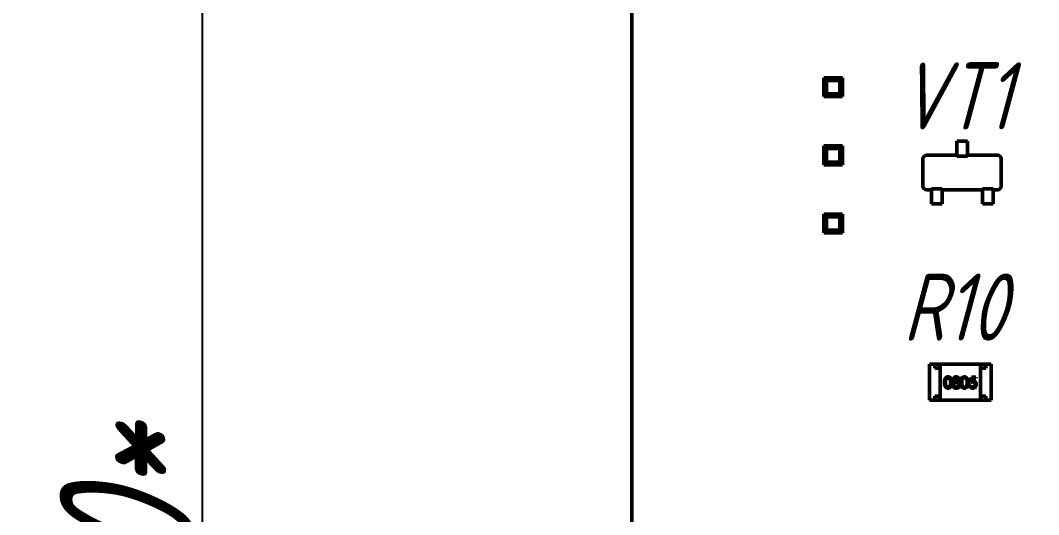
# Model space of a CAD drawing. Header units: millimetres. Extents: x -194 to 1085, y -28 to 392.
# Drawn here: x 550.3 to 626.3, y 282.1 to 319 of the extents above; entities that cross this region are included whole.
import ezdxf

# ---------------------------------------------------------------- set-up
doc = ezdxf.new("R2010")
doc.units = ezdxf.units.MM
doc.layers.add('Tonk', color=7, linetype='Continuous', lineweight=15)
doc.layers.add('Видимый контур (ГОСТ)', color=7, linetype='Continuous', lineweight=50)
doc.styles.get("Standard").update_dxf_attribs({"font": '', "width": 0.8, "oblique": 15})
doc.styles.get('Standard').set_extended_font_data('GOST type B')
doc.dimstyles.new('ISO-25', dxfattribs={"dimtxt": 3.5, "dimasz": 4, "dimexe": 1.25, "dimexo": 0, "dimtad": 1, "dimtxsty": 'Standard', "dimcen": 2.5, "dimadec": 0, "dimazin": 0, "dimtfac": 1, "dimtmove": 0, "dimatfit": 3, "dimfxl": 1, "dimarcsym": 0})

# ---------------------------------------------------------------- blocks, each defined once
blk = doc.blocks.new('*D69')
at = {"layer": 'Defpoints', "color": 0, "transparency": 16777216}
for p in [(604.798, 333.644), (546.471, 226.236), (640.469, 226.236)]:
    blk.add_point(p, dxfattribs=at)
at = {"layer": 'Tonk', "color": 0, "lineweight": -2, "transparency": 16777216}
for p, q in [((604.798, 333.644), (545.221, 333.644)), ((546.471, 329.644), (546.471, 230.236)), ((640.469, 226.236), (545.221, 226.236))]:
    blk.add_line(p, q, dxfattribs=at)
at = {"layer": 'Tonk', "color": 0, "transparency": 16777216}
for points in [[(545.804, 329.644), (547.137, 329.644), (546.471, 333.644)], [(545.804, 230.236), (547.137, 230.236), (546.471, 226.236)]]:
    blk.add_solid(points, dxfattribs=at)
at = {"layer": 'Tonk', "color": 0, "transparency": 16777216, "insert": (540.846, 278.93), "char_height": 10, "attachment_point": 5, "rotation": 90}
blk.add_mtext('57*', dxfattribs=at)
blk = doc.blocks.new('*D67')
at = {"layer": 'Defpoints', "color": 0, "transparency": 16777216}
for p in [(598.248, 327.656), (563.877, 233.676), (598.248, 233.676)]:
    blk.add_point(p, dxfattribs=at)
at = {"layer": 'Tonk', "color": 0, "lineweight": -2, "transparency": 16777216}
for p, q in [((598.248, 327.656), (562.627, 327.656)), ((563.877, 323.656), (563.877, 237.676)), ((598.248, 233.676), (562.627, 233.676))]:
    blk.add_line(p, q, dxfattribs=at)
at = {"layer": 'Tonk', "color": 0, "transparency": 16777216}
for points in [[(563.21, 323.656), (564.543, 323.656), (563.877, 327.656)], [(563.21, 237.676), (564.543, 237.676), (563.877, 233.676)]]:
    blk.add_solid(points, dxfattribs=at)
at = {"layer": 'Tonk', "color": 0, "transparency": 16777216, "insert": (558.252, 280.666), "char_height": 10, "attachment_point": 5, "rotation": 90}
blk.add_mtext('50*', dxfattribs=at)

msp = doc.modelspace()

# ---------------------------------------------------------------- linework, layer by layer
at = {"layer": 'Видимый контур (ГОСТ)'}
for p, q in [((595.94784, 235.5561), (595.93784, 324.7861)), ((610.24784, 313.29608), (610.24784, 314.69608)), ((610.24784, 314.69608), (611.64784, 314.69608)), ((610.44784, 314.49608), (610.24784, 314.69608)), ((610.44784, 313.49608), (610.44784, 314.49608)), ((610.44784, 314.49608), (611.44784, 314.49608)), ((611.64784, 314.69608), (611.44784, 314.49608)), ((611.44784, 314.49608), (611.44784, 313.49608)), ((611.64784, 314.69608), (611.64784, 313.29608)), ((610.44784, 313.49608), (610.24784, 313.29608)), ((611.64784, 313.29608), (610.24784, 313.29608)), ((611.44784, 313.49608), (610.44784, 313.49608)), ((611.64784, 313.29608), (611.44784, 313.49608)), ((620.16783, 309.97609), (620.16783, 309.52669)), ((620.16783, 309.97609), (620.96783, 309.97609)), ((620.96783, 309.97609), (620.96783, 309.52669)), ((610.24784, 308.21607), (610.24784, 309.61607)), ((610.24784, 309.61607), (611.64784, 309.61607)), ((610.44784, 309.41607), (610.24784, 309.61607)), ((610.44784, 308.41607), (610.44784, 309.41607)), ((610.44784, 309.41607), (611.44784, 309.41607)), ((611.64784, 309.61607), (611.44784, 309.41607)), ((611.44784, 309.41607), (611.44784, 308.41607)), ((611.64784, 309.61607), (611.64784, 308.21607)), ((620.16783, 309.52669), (620.16783, 309.42729)), ((620.16783, 309.42729), (620.16783, 309.3441)), ((620.16783, 308.94651), (620.16783, 309.3441)), ((620.96783, 309.52669), (620.96783, 309.42729)), ((620.96783, 309.42729), (620.96783, 309.3441)), ((620.96783, 308.94651), (620.96783, 309.3441)), ((610.44784, 308.41607), (610.24784, 308.21607)), ((611.44784, 308.41607), (610.44784, 308.41607)), ((611.64784, 308.21607), (611.44784, 308.41607)), ((617.64783, 308.64631), (617.64783, 306.62587)), ((620.16783, 308.93609), (617.93761, 308.93609)), ((620.16783, 308.94651), (620.16783, 308.85571)), ((620.96783, 308.85571), (620.16783, 308.85571)), ((620.96783, 308.94651), (620.96783, 308.85571)), ((623.19805, 308.93609), (620.96783, 308.93609)), ((623.48783, 306.62587), (623.48783, 308.64631)), ((611.64784, 308.21607), (610.24784, 308.21607)), ((617.93761, 306.33609), (618.27783, 306.33609)), ((619.07783, 306.41648), (618.27783, 306.41648)), ((618.27783, 306.32568), (618.27783, 306.41648)), ((618.27783, 306.32568), (618.27783, 305.92808)), ((619.07783, 306.32568), (619.07783, 306.41648)), ((619.07783, 306.33609), (622.07783, 306.33609)), ((619.07783, 306.32568), (619.07783, 305.92808)), ((622.87783, 306.41648), (622.07783, 306.41648)), ((622.07783, 306.32568), (622.07783, 306.41648)), ((622.07783, 306.32568), (622.07783, 305.92808)), ((622.87783, 306.32568), (622.87783, 306.41648)), ((622.87783, 306.33609), (623.19805, 306.33609)), ((622.87783, 306.32568), (622.87783, 305.92808)), ((618.27783, 305.84489), (618.27783, 305.92808)), ((618.27783, 305.7455), (618.27783, 305.84489)), ((618.27783, 305.29609), (618.27783, 305.7455)), ((618.27783, 305.29609), (619.07783, 305.29609)), ((619.07783, 305.84489), (619.07783, 305.92808)), ((619.07783, 305.7455), (619.07783, 305.84489)), ((619.07783, 305.29609), (619.07783, 305.7455)), ((622.07783, 305.8449), (622.07783, 305.92808)), ((622.07783, 305.7455), (622.07783, 305.8449)), ((622.07783, 305.29609), (622.07783, 305.7455)), ((622.07783, 305.29609), (622.87783, 305.29609)), ((622.87783, 305.8449), (622.87783, 305.92808)), ((622.87783, 305.7455), (622.87783, 305.8449)), ((622.87783, 305.29609), (622.87783, 305.7455)), ((610.24784, 303.13607), (610.24784, 304.53607)), ((610.24784, 304.53607), (611.64784, 304.53607)), ((610.44784, 304.33607), (610.24784, 304.53607)), ((611.64784, 304.53607), (611.44784, 304.33607)), ((611.64784, 304.53607), (611.64784, 303.13607)), ((610.44784, 303.33607), (610.44784, 304.33607)), ((610.44784, 304.33607), (611.44784, 304.33607)), ((611.44784, 304.33607), (611.44784, 303.33607)), ((610.44784, 303.33607), (610.24784, 303.13607)), ((611.64784, 303.13607), (610.24784, 303.13607)), ((611.44784, 303.33607), (610.44784, 303.33607)), ((611.64784, 303.13607), (611.44784, 303.33607)), ((618.12784, 290.6661), (618.12784, 293.3661)), ((618.12784, 293.3661), (618.52784, 293.3661)), ((618.92784, 293.3661), (618.52784, 293.3661)), ((618.52784, 293.3661), (618.52784, 293.0661)), ((621.92784, 293.3661), (618.92784, 293.3661)), ((618.92784, 293.3661), (618.92784, 290.6661)), ((622.32784, 293.3661), (621.92784, 293.3661)), ((621.92784, 293.3661), (621.92784, 290.6661)), ((622.72784, 293.3661), (622.32784, 293.3661)), ((622.32784, 293.0661), (622.32784, 293.3661)), ((622.72784, 290.6661), (622.72784, 293.3661)), ((618.52784, 293.0661), (618.92784, 293.0661)), ((618.92784, 290.9661), (618.92784, 293.0661)), ((621.18107, 291.99044), (621.26312, 292.39044)), ((621.26312, 292.39044), (621.59133, 292.39044)), ((621.59133, 292.39044), (621.59133, 292.30839)), ((621.92784, 293.0661), (622.32784, 293.0661)), ((621.92784, 290.9661), (621.92784, 293.0661)), ((621.09902, 291.79557), (621.17081, 291.79557)), ((621.31921, 292.30839), (621.2761, 292.09798)), ((621.59133, 292.30839), (621.31921, 292.30839)), ((618.52784, 290.9661), (618.52784, 290.6661)), ((618.92784, 290.9661), (618.52784, 290.9661)), ((622.32784, 290.9661), (621.92784, 290.9661)), ((622.32784, 290.6661), (622.32784, 290.9661)), ((618.12784, 290.6661), (618.52784, 290.6661)), ((618.52784, 290.6661), (618.92784, 290.6661)), ((621.92784, 290.6661), (618.92784, 290.6661)), ((621.92784, 290.6661), (622.32784, 290.6661)), ((622.72784, 290.6661), (622.32784, 290.6661))]:
    msp.add_line(p, q, dxfattribs=at)
for centre, start, end in [((610.94784, 313.9961), 89.5434751, 90.4565148), ((610.94784, 308.9161), 89.5250373, 90.4749527), ((610.94784, 303.8361), 89.5072889, 90.4927011)]:
    msp.add_arc(centre, 0.7, start, end, dxfattribs=at)
for centre, major_axis, start_param, end_param in [((617.95841, 308.62551), (-0.22685, 0.22685), 5.53130589, 7.03506472), ((623.17725, 308.62551), (0.22685, 0.22685), 5.53130589, 7.03506472), ((617.95841, 306.64667), (0.22685, 0.22685), 2.38971324, 3.89347207), ((623.17725, 306.64667), (-0.22685, 0.22685), 2.38971324, 3.89347207)]:
    msp.add_ellipse(centre, major_axis=major_axis, ratio=0.93511313, start_param=start_param, end_param=end_param, dxfattribs=at)
for points, knots in [([(619.24261, 291.99012), (619.24268, 292.00294), (619.24283, 292.02785), (619.24445, 292.06415), (619.24714, 292.09819), (619.25083, 292.13), (619.25532, 292.15957), (619.26131, 292.18682), (619.26812, 292.21188), (619.27602, 292.23484), (619.28493, 292.256), (619.29463, 292.27576), (619.30551, 292.29408), (619.31693, 292.31125), (619.32937, 292.327), (619.34246, 292.34155), (619.35673, 292.35455), (619.37168, 292.36641), (619.38746, 292.37679), (619.40361, 292.38594), (619.42024, 292.39376), (619.43739, 292.39991), (619.45493, 292.40498), (619.47289, 292.40846), (619.49133, 292.41064), (619.50377, 292.41085), (619.51008, 292.41096)], [0, 0, 0, 0, 0.06859462, 0.13324604, 0.19431259, 0.25127922, 0.30451344, 0.35423491, 0.40048059, 0.44341075, 0.48401487, 0.5232523, 0.56104237, 0.59790024, 0.63351849, 0.66831435, 0.70249567, 0.73668535, 0.77029317, 0.80343726, 0.83591295, 0.86846025, 0.90084654, 0.93346652, 0.96625758, 1, 1, 1, 1]), ([(619.51008, 292.41096), (619.51644, 292.41084), (619.52909, 292.41062), (619.5478, 292.40849), (619.56607, 292.40495), (619.58384, 292.39994), (619.60124, 292.39373), (619.61814, 292.38594), (619.63464, 292.37687), (619.65049, 292.36621), (619.66585, 292.35433), (619.68035, 292.3409), (619.694, 292.32605), (619.70695, 292.30995), (619.71885, 292.29229), (619.73018, 292.27336), (619.74032, 292.25285), (619.75009, 292.2311), (619.75852, 292.20749), (619.76613, 292.18218), (619.77227, 292.15485), (619.77739, 292.12564), (619.78135, 292.09447), (619.78424, 292.06138), (619.78576, 292.02635), (619.78605, 292.00241), (619.7862, 291.99012)], [0, 0, 0, 0, 0.03378812, 0.06719393, 0.09986241, 0.13256661, 0.16515117, 0.19791319, 0.231319, 0.26508328, 0.29925531, 0.33439857, 0.36994282, 0.40628356, 0.44406382, 0.48299771, 0.52335445, 0.56553659, 0.60961292, 0.65639081, 0.70588549, 0.7583245, 0.81383178, 0.87279456, 0.93472223, 1, 1, 1, 1]), ([(619.89902, 292.20567), (619.89939, 292.21419), (619.90014, 292.23133), (619.90622, 292.25684), (619.91612, 292.28189), (619.92959, 292.30637), (619.94636, 292.32945), (619.96649, 292.35014), (619.98948, 292.36827), (620.01523, 292.38349), (620.04295, 292.39587), (620.07218, 292.40442), (620.10244, 292.41), (620.12303, 292.41064), (620.13347, 292.41096)], [0, 0, 0, 0, 0.07405843, 0.14887035, 0.22666767, 0.30773476, 0.3911572, 0.47392936, 0.55792775, 0.64498929, 0.73336406, 0.82109204, 0.90928721, 1, 1, 1, 1]), ([(620.13347, 292.41096), (620.14365, 292.41063), (620.16371, 292.40997), (620.19319, 292.40454), (620.2214, 292.39546), (620.24824, 292.38314), (620.27323, 292.36796), (620.29531, 292.34958), (620.31482, 292.32898), (620.33095, 292.30591), (620.34425, 292.28153), (620.3535, 292.25601), (620.35943, 292.22992), (620.36018, 292.21227), (620.36056, 292.20342)], [0, 0, 0, 0, 0.08940971, 0.17630576, 0.2626259, 0.34944573, 0.43549826, 0.51892813, 0.60135466, 0.68425642, 0.76580674, 0.84487687, 0.92227979, 1, 1, 1, 1]), ([(620.47338, 291.99012), (620.47345, 292.00294), (620.4736, 292.02785), (620.47522, 292.06415), (620.47791, 292.09819), (620.4816, 292.13), (620.48609, 292.15957), (620.49208, 292.18682), (620.49889, 292.21189), (620.50679, 292.23484), (620.5157, 292.256), (620.5254, 292.27576), (620.53627, 292.29408), (620.5477, 292.31125), (620.56013, 292.327), (620.57323, 292.34155), (620.5875, 292.35456), (620.60245, 292.36641), (620.61823, 292.37679), (620.63438, 292.38594), (620.65101, 292.39376), (620.66816, 292.39991), (620.6857, 292.40498), (620.70366, 292.40846), (620.72209, 292.41064), (620.73454, 292.41085), (620.74085, 292.41096)], [0, 0, 0, 0, 0.06859462, 0.13324604, 0.19431259, 0.25127922, 0.30451344, 0.35423491, 0.40048059, 0.44341075, 0.48401487, 0.5232523, 0.56104237, 0.59790024, 0.63351849, 0.66831435, 0.70249567, 0.73668535, 0.77029317, 0.80343726, 0.83591295, 0.86846025, 0.90084654, 0.93346652, 0.96625758, 1, 1, 1, 1]), ([(620.74085, 292.41096), (620.74721, 292.41084), (620.75986, 292.41062), (620.77857, 292.40849), (620.79684, 292.40496), (620.81461, 292.39994), (620.83201, 292.39373), (620.84891, 292.38594), (620.86541, 292.37687), (620.88126, 292.36621), (620.89662, 292.35433), (620.91112, 292.3409), (620.92477, 292.32605), (620.93772, 292.30995), (620.94962, 292.29229), (620.96095, 292.27336), (620.97109, 292.25285), (620.98086, 292.2311), (620.98929, 292.2075), (620.99689, 292.18218), (621.00304, 292.15485), (621.00816, 292.12564), (621.01212, 292.09447), (621.01501, 292.06138), (621.01653, 292.02635), (621.01682, 292.00241), (621.01697, 291.99012)], [0, 0, 0, 0, 0.03378812, 0.06719393, 0.09986241, 0.13256661, 0.16515117, 0.19791319, 0.231319, 0.26508328, 0.29925531, 0.33439857, 0.36994282, 0.40628356, 0.44406382, 0.48299771, 0.52335445, 0.56553659, 0.60961292, 0.65639081, 0.70588549, 0.7583245, 0.81383178, 0.87279456, 0.93472223, 1, 1, 1, 1]), ([(619.51008, 291.56993), (619.50377, 291.57004), (619.49133, 291.57025), (619.47289, 291.57242), (619.455, 291.57592), (619.43756, 291.58081), (619.42048, 291.5868), (619.404, 291.59461), (619.38794, 291.6036), (619.37233, 291.61384), (619.35747, 291.62557), (619.34327, 291.63855), (619.3301, 291.65309), (619.31784, 291.66897), (619.30619, 291.68604), (619.29547, 291.70454), (619.28556, 291.72439), (619.2765, 291.74572), (619.26847, 291.76884), (619.26137, 291.79402), (619.25577, 291.82147), (619.25097, 291.85099), (619.2471, 291.88268), (619.24446, 291.91658), (619.24283, 291.95266), (619.24268, 291.97741), (619.24261, 291.99012)], [0, 0, 0, 0, 0.03378715, 0.06662166, 0.09928488, 0.13136117, 0.16358519, 0.19610393, 0.22890225, 0.26215806, 0.29599122, 0.33021785, 0.36505983, 0.40095074, 0.43762038, 0.47570753, 0.51538069, 0.55641354, 0.59976483, 0.64642416, 0.69643144, 0.74978152, 0.80657331, 0.86743553, 0.93188675, 1, 1, 1, 1]), ([(619.51248, 292.3289), (619.50363, 292.32844), (619.48592, 292.32751), (619.45976, 292.32095), (619.43469, 292.30952), (619.41474, 292.29696), (619.39946, 292.285), (619.3887, 292.27462), (619.37861, 292.26328), (619.36931, 292.25084), (619.36061, 292.23748), (619.35261, 292.22308), (619.34541, 292.20758), (619.33876, 292.19098), (619.33291, 292.17279), (619.32809, 292.15273), (619.32364, 292.13068), (619.32049, 292.10651), (619.31768, 292.08039), (619.31588, 292.05221), (619.31448, 292.02203), (619.31443, 292.00118), (619.3144, 291.99044)], [0, 0, 0, 0, 0.06038662, 0.12088325, 0.18275462, 0.24781103, 0.2812991, 0.31508762, 0.3497024, 0.38485658, 0.4209662, 0.45851119, 0.49717472, 0.53760205, 0.58050302, 0.62746754, 0.67838821, 0.73398322, 0.7937467, 0.85771367, 0.92669786, 1, 1, 1, 1]), ([(619.3144, 291.99044), (619.31443, 291.97976), (619.31448, 291.95902), (619.31587, 291.92888), (619.31775, 291.90078), (619.32019, 291.87466), (619.3238, 291.85063), (619.32785, 291.82851), (619.33277, 291.80842), (619.3386, 291.79023), (619.34524, 291.77362), (619.35248, 291.75817), (619.36027, 291.74369), (619.36898, 291.73031), (619.37847, 291.71799), (619.38852, 291.70651), (619.39951, 291.69627), (619.41471, 291.68399), (619.43478, 291.6713), (619.46006, 291.66025), (619.48604, 291.65331), (619.50368, 291.65242), (619.51248, 291.65198)], [0, 0, 0, 0, 0.07295107, 0.14158369, 0.20592646, 0.26530136, 0.32059723, 0.3718165, 0.41878977, 0.46169873, 0.50213358, 0.54080432, 0.57818053, 0.61429687, 0.64967824, 0.68429946, 0.71835895, 0.75208086, 0.81765244, 0.87972208, 0.93996556, 1, 1, 1, 1]), ([(619.7862, 291.99012), (619.78605, 291.97789), (619.78576, 291.95405), (619.78426, 291.91919), (619.78129, 291.88627), (619.77759, 291.85523), (619.77246, 291.82619), (619.76615, 291.79905), (619.75914, 291.77369), (619.75049, 291.75032), (619.74103, 291.72862), (619.73073, 291.70835), (619.7197, 291.68934), (619.70768, 291.67174), (619.69486, 291.65543), (619.68099, 291.64068), (619.66643, 291.62716), (619.65102, 291.61512), (619.63493, 291.60459), (619.61848, 291.59517), (619.60139, 291.58757), (619.58404, 291.58105), (619.56618, 291.57607), (619.54784, 291.57262), (619.5291, 291.57021), (619.51644, 291.57002), (619.51008, 291.56993)], [0, 0, 0, 0, 0.06506329, 0.12677317, 0.18551576, 0.24076468, 0.2929798, 0.34225037, 0.38891929, 0.43277566, 0.47462843, 0.51477469, 0.55360589, 0.59142641, 0.62802812, 0.66380363, 0.69898434, 0.73359149, 0.76762847, 0.80120835, 0.83426384, 0.86698069, 0.89971974, 0.93270191, 0.96617588, 1, 1, 1, 1]), ([(619.7144, 291.99044), (619.71428, 292.00006), (619.71403, 292.01887), (619.71309, 292.04642), (619.71066, 292.07258), (619.70797, 292.09747), (619.70399, 292.12096), (619.6997, 292.14323), (619.69394, 292.16402), (619.68779, 292.18365), (619.68075, 292.20189), (619.67299, 292.21883), (619.66472, 292.23455), (619.65572, 292.24901), (619.64612, 292.26227), (619.63566, 292.27408), (619.62476, 292.28478), (619.60949, 292.297), (619.58949, 292.30946), (619.56462, 292.32093), (619.53872, 292.32751), (619.52122, 292.32844), (619.51248, 292.3289)], [0, 0, 0, 0, 0.0656812, 0.12848646, 0.18817513, 0.24510613, 0.29944842, 0.35082294, 0.39994168, 0.44667174, 0.49125453, 0.53337634, 0.57385275, 0.61252631, 0.64959714, 0.68553204, 0.72010579, 0.75383766, 0.81892542, 0.88049346, 0.94031133, 1, 1, 1, 1]), ([(619.51248, 291.65198), (619.52134, 291.65235), (619.53904, 291.65308), (619.5649, 291.66012), (619.59, 291.67074), (619.60968, 291.6833), (619.62464, 291.69526), (619.63537, 291.70546), (619.64521, 291.71687), (619.65455, 291.72919), (619.66311, 291.74265), (619.67089, 291.75718), (619.678, 291.77282), (619.68205, 291.78374), (619.68412, 291.78932)], [0, 0, 0, 0, 0.1128134, 0.22539388, 0.33959481, 0.45967541, 0.52173519, 0.58392584, 0.64817414, 0.71388104, 0.78100445, 0.85145093, 0.92405069, 1, 1, 1, 1]), ([(619.68412, 291.78932), (619.68653, 291.79646), (619.69142, 291.81095), (619.69774, 291.83344), (619.70271, 291.85703), (619.70718, 291.88158), (619.71023, 291.90728), (619.71269, 291.93405), (619.71413, 291.9619), (619.71431, 291.98083), (619.7144, 291.99044)], [0, 0, 0, 0, 0.11058834, 0.22454175, 0.34250349, 0.4643241, 0.59075603, 0.72222748, 0.85884284, 1, 1, 1, 1]), ([(619.85799, 291.81689), (619.85813, 291.8225), (619.85839, 291.83359), (619.86019, 291.84998), (619.8631, 291.86594), (619.86704, 291.88151), (619.87239, 291.8966), (619.87885, 291.91126), (619.88637, 291.92552), (619.89508, 291.93945), (619.9052, 291.95286), (619.91667, 291.96598), (619.9297, 291.9786), (619.94416, 291.99088), (619.95988, 292.00304), (619.97726, 292.01441), (619.99586, 292.02581), (620.00907, 292.03262), (620.01585, 292.03612)], [0, 0, 0, 0, 0.05885359, 0.11631546, 0.17267484, 0.22878039, 0.28458036, 0.34025651, 0.39662981, 0.45350726, 0.51231819, 0.57264844, 0.63602194, 0.70236295, 0.77148306, 0.84418448, 0.92006979, 1, 1, 1, 1]), ([(620.12867, 291.56993), (620.11792, 291.57019), (620.09701, 291.57071), (620.06657, 291.57418), (620.0382, 291.58027), (620.01173, 291.5886), (619.98732, 291.59943), (619.96504, 291.61292), (619.94457, 291.62852), (619.92652, 291.64667), (619.9105, 291.66611), (619.89643, 291.68617), (619.88473, 291.70684), (619.87483, 291.72783), (619.86725, 291.74941), (619.862, 291.77149), (619.85866, 291.79403), (619.85822, 291.80923), (619.85799, 291.81689)], [0, 0, 0, 0, 0.07855643, 0.15286284, 0.22355969, 0.29037494, 0.35540307, 0.41829116, 0.48038856, 0.54307262, 0.60492394, 0.66439831, 0.72194255, 0.77837489, 0.83382994, 0.88886124, 0.94408894, 1, 1, 1, 1]), ([(620.01585, 292.03612), (620.00657, 292.04118), (619.9886, 292.05097), (619.96482, 292.06897), (619.94438, 292.08847), (619.92787, 292.10987), (619.91487, 292.13251), (619.90595, 292.15624), (619.89992, 292.18063), (619.89932, 292.1973), (619.89902, 292.20567)], [0, 0, 0, 0, 0.14586006, 0.2824259, 0.4108504, 0.53502942, 0.65470108, 0.77013343, 0.88455584, 1, 1, 1, 1]), ([(620.13412, 291.99044), (620.127, 291.99032), (620.11304, 291.99007), (620.0926, 291.9873), (620.07297, 291.98346), (620.05424, 291.97762), (620.0364, 291.97003), (620.01937, 291.96091), (620.00327, 291.95012), (619.98832, 291.9378), (619.97467, 291.92453), (619.96269, 291.91048), (619.95252, 291.89592), (619.94433, 291.88065), (619.9376, 291.86501), (619.93319, 291.84859), (619.93036, 291.83173), (619.92998, 291.82026), (619.92979, 291.81448)], [0, 0, 0, 0, 0.07126869, 0.13981179, 0.20649743, 0.27153524, 0.33608183, 0.40052839, 0.46498384, 0.53005031, 0.59442341, 0.65558271, 0.71484911, 0.77211506, 0.82899921, 0.88512216, 0.94207935, 1, 1, 1, 1]), ([(619.92979, 291.81448), (619.9301, 291.8073), (619.93072, 291.79304), (619.93562, 291.77198), (619.94349, 291.75158), (619.95447, 291.73203), (619.96806, 291.71376), (619.98478, 291.69783), (620.00358, 291.68367), (620.02509, 291.67223), (620.0486, 291.66308), (620.07408, 291.65679), (620.10118, 291.65262), (620.11989, 291.6522), (620.12947, 291.65198)], [0, 0, 0, 0, 0.07489821, 0.14859629, 0.22447123, 0.30232274, 0.38191862, 0.4611487, 0.54241712, 0.62671608, 0.71459683, 0.80490292, 0.90012725, 1, 1, 1, 1]), ([(620.12947, 292.3289), (620.12386, 292.32876), (620.11288, 292.32846), (620.09678, 292.32694), (620.08147, 292.32398), (620.06679, 292.32004), (620.05295, 292.31472), (620.03974, 292.30846), (620.02741, 292.30084), (620.01579, 292.2923), (620.00533, 292.28291), (619.99605, 292.27313), (619.98834, 292.26275), (619.9818, 292.25205), (619.97705, 292.24071), (619.97349, 292.22907), (619.97109, 292.21698), (619.97091, 292.20872), (619.97081, 292.20455)], [0, 0, 0, 0, 0.07524331, 0.14720881, 0.21644709, 0.28402504, 0.35065545, 0.41503132, 0.47962983, 0.54465163, 0.60804424, 0.66782757, 0.72511425, 0.78099171, 0.835527, 0.88943815, 0.94407209, 1, 1, 1, 1]), ([(619.97081, 292.20455), (619.97097, 292.20037), (619.97128, 292.19211), (619.97368, 292.17992), (619.97726, 292.16793), (619.9829, 292.15645), (619.98965, 292.14506), (619.99799, 292.13405), (620.00794, 292.12339), (620.01914, 292.11317), (620.03135, 292.10359), (620.04428, 292.09527), (620.05778, 292.08832), (620.0717, 292.08253), (620.08619, 292.07803), (620.10115, 292.07484), (620.11659, 292.07285), (620.12706, 292.07261), (620.13235, 292.07249)], [0, 0, 0, 0, 0.05456395, 0.1078262, 0.16192371, 0.2175097, 0.27449833, 0.33481476, 0.39755495, 0.46475458, 0.53290121, 0.60009721, 0.66535416, 0.73108363, 0.79688349, 0.86329159, 0.93083122, 1, 1, 1, 1]), ([(620.34101, 291.65775), (620.33464, 291.65076), (620.322, 291.63686), (620.30033, 291.61881), (620.27656, 291.60365), (620.25076, 291.59129), (620.22301, 291.58167), (620.19332, 291.57476), (620.16163, 291.5708), (620.13984, 291.57022), (620.12867, 291.56993)], [0, 0, 0, 0, 0.11928345, 0.23709288, 0.35479604, 0.4745763, 0.59746007, 0.72492615, 0.8588832, 1, 1, 1, 1]), ([(620.28876, 292.20615), (620.28864, 292.20995), (620.2884, 292.21749), (620.28641, 292.22863), (620.28313, 292.23952), (620.27868, 292.25024), (620.27282, 292.26065), (620.26588, 292.27091), (620.25745, 292.28079), (620.24799, 292.29052), (620.23726, 292.29952), (620.22528, 292.30743), (620.21212, 292.31416), (620.19777, 292.31962), (620.18228, 292.32372), (620.16573, 292.32679), (620.14799, 292.32852), (620.13577, 292.32877), (620.12947, 292.3289)], [0, 0, 0, 0, 0.05090244, 0.10103404, 0.15108382, 0.20306199, 0.25624843, 0.31084671, 0.3687691, 0.43001504, 0.49251965, 0.55604872, 0.62199568, 0.69019237, 0.76138485, 0.83635622, 0.91548701, 1, 1, 1, 1]), ([(620.12947, 291.65198), (620.13695, 291.65213), (620.15154, 291.65241), (620.17282, 291.65488), (620.19289, 291.6588), (620.21174, 291.6645), (620.22955, 291.67146), (620.24604, 291.68041), (620.26162, 291.6906), (620.27553, 291.70268), (620.2882, 291.71559), (620.29925, 291.72925), (620.30884, 291.7433), (620.31637, 291.75806), (620.32239, 291.77323), (620.32671, 291.78897), (620.32938, 291.80531), (620.32965, 291.81639), (620.32979, 291.82201)], [0, 0, 0, 0, 0.07655893, 0.14916135, 0.21882685, 0.28556714, 0.35031311, 0.41412515, 0.47717916, 0.54036802, 0.60220239, 0.66203365, 0.71993441, 0.77590743, 0.83111486, 0.88666745, 0.94255236, 1, 1, 1, 1]), ([(620.13235, 292.07249), (620.13915, 292.07269), (620.15269, 292.07309), (620.17263, 292.07678), (620.19203, 292.08259), (620.21067, 292.09053), (620.22806, 292.10051), (620.24357, 292.11245), (620.25706, 292.12608), (620.26838, 292.14119), (620.27716, 292.15727), (620.28399, 292.1734), (620.28798, 292.18977), (620.28851, 292.20073), (620.28876, 292.20615)], [0, 0, 0, 0, 0.08968994, 0.17849401, 0.26683775, 0.35655818, 0.44533425, 0.53080584, 0.61407622, 0.69770709, 0.77914195, 0.85535359, 0.92855682, 1, 1, 1, 1]), ([(620.32979, 291.82201), (620.32958, 291.82747), (620.32917, 291.83823), (620.32658, 291.85418), (620.32203, 291.86959), (620.31578, 291.88464), (620.30747, 291.89903), (620.29767, 291.91314), (620.28586, 291.92657), (620.27251, 291.93942), (620.25796, 291.95131), (620.24249, 291.96183), (620.22623, 291.97069), (620.2092, 291.97789), (620.19145, 291.98356), (620.17298, 291.98751), (620.15379, 291.99001), (620.14075, 291.9903), (620.13412, 291.99044)], [0, 0, 0, 0, 0.05733943, 0.11306333, 0.16918145, 0.22577456, 0.2838263, 0.34345428, 0.40590696, 0.47139226, 0.53800283, 0.60306356, 0.66760183, 0.73222544, 0.79700481, 0.86304799, 0.93035699, 1, 1, 1, 1]), ([(620.36056, 292.20342), (620.36023, 292.19474), (620.35959, 292.1777), (620.35417, 292.15284), (620.34505, 292.12957), (620.33259, 292.10761), (620.31636, 292.08736), (620.29656, 292.06857), (620.27336, 292.05108), (620.25593, 292.04121), (620.24694, 292.03612)], [0, 0, 0, 0, 0.12190404, 0.23941261, 0.3554101, 0.47209073, 0.59285898, 0.71870347, 0.85489238, 1, 1, 1, 1]), ([(620.24694, 292.03612), (620.25348, 292.0327), (620.26626, 292.02604), (620.28444, 292.01532), (620.30107, 292.00402), (620.31659, 291.99267), (620.33073, 291.98085), (620.34333, 291.9685), (620.35471, 291.95593), (620.36464, 291.94293), (620.37337, 291.92954), (620.38091, 291.91571), (620.38736, 291.90148), (620.39247, 291.8867), (620.39668, 291.87158), (620.39958, 291.85592), (620.40114, 291.83983), (620.40143, 291.82896), (620.40158, 291.82346)], [0, 0, 0, 0, 0.07952483, 0.15509998, 0.22721982, 0.2959105, 0.36205588, 0.42552012, 0.48581272, 0.54449471, 0.60145964, 0.65784059, 0.71397447, 0.76946795, 0.82612997, 0.88288536, 0.94070088, 1, 1, 1, 1]), ([(620.40158, 291.82346), (620.40141, 291.81575), (620.40106, 291.80051), (620.39802, 291.77801), (620.39347, 291.75615), (620.38682, 291.73495), (620.3782, 291.71452), (620.36758, 291.69484), (620.35555, 291.67559), (620.34589, 291.66374), (620.34101, 291.65775)], [0, 0, 0, 0, 0.12815819, 0.25367314, 0.37732531, 0.49938455, 0.62291837, 0.74583939, 0.87139529, 1, 1, 1, 1]), ([(620.74085, 291.56993), (620.73454, 291.57004), (620.7221, 291.57025), (620.70366, 291.57242), (620.68577, 291.57592), (620.66833, 291.58081), (620.65125, 291.5868), (620.63477, 291.59461), (620.61871, 291.6036), (620.6031, 291.61384), (620.58824, 291.62557), (620.57404, 291.63855), (620.56087, 291.65309), (620.54861, 291.66897), (620.53696, 291.68604), (620.52624, 291.70454), (620.51633, 291.72439), (620.50727, 291.74572), (620.49924, 291.76884), (620.49214, 291.79402), (620.48654, 291.82147), (620.48174, 291.85099), (620.47787, 291.88268), (620.47523, 291.91658), (620.4736, 291.95266), (620.47345, 291.97741), (620.47338, 291.99012)], [0, 0, 0, 0, 0.03378715, 0.06662166, 0.09928488, 0.13136117, 0.16358519, 0.19610393, 0.22890225, 0.26215806, 0.29599122, 0.33021785, 0.36505983, 0.40095074, 0.43762038, 0.47570753, 0.51538069, 0.55641354, 0.59976483, 0.64642416, 0.69643144, 0.74978152, 0.80657331, 0.86743553, 0.93188675, 1, 1, 1, 1]), ([(620.74325, 292.3289), (620.7344, 292.32844), (620.71669, 292.32751), (620.69053, 292.32095), (620.66545, 292.30952), (620.64551, 292.29696), (620.63023, 292.285), (620.61947, 292.27462), (620.60938, 292.26328), (620.60008, 292.25084), (620.59138, 292.23748), (620.58338, 292.22308), (620.57618, 292.20758), (620.56953, 292.19098), (620.56368, 292.17279), (620.55886, 292.15273), (620.55441, 292.13068), (620.55125, 292.10651), (620.54845, 292.08039), (620.54665, 292.05221), (620.54525, 292.02203), (620.5452, 292.00118), (620.54517, 291.99044)], [0, 0, 0, 0, 0.06038662, 0.12088325, 0.18275462, 0.24781103, 0.2812991, 0.31508762, 0.3497024, 0.38485658, 0.4209662, 0.45851119, 0.49717472, 0.53760205, 0.58050302, 0.62746754, 0.67838821, 0.73398322, 0.7937467, 0.85771367, 0.92669786, 1, 1, 1, 1]), ([(620.54517, 291.99044), (620.5452, 291.97976), (620.54525, 291.95902), (620.54664, 291.92888), (620.54852, 291.90078), (620.55096, 291.87466), (620.55457, 291.85063), (620.55861, 291.82851), (620.56354, 291.80842), (620.56937, 291.79023), (620.57601, 291.77362), (620.58325, 291.75817), (620.59104, 291.74369), (620.59975, 291.73031), (620.60924, 291.71799), (620.61929, 291.70651), (620.63028, 291.69627), (620.64548, 291.68399), (620.66555, 291.6713), (620.69083, 291.66025), (620.71681, 291.65331), (620.73445, 291.65242), (620.74325, 291.65198)], [0, 0, 0, 0, 0.07295107, 0.14158369, 0.20592646, 0.26530136, 0.32059723, 0.3718165, 0.41878977, 0.46169873, 0.50213358, 0.54080432, 0.57818053, 0.61429687, 0.64967824, 0.68429946, 0.71835895, 0.75208086, 0.81765244, 0.87972208, 0.93996556, 1, 1, 1, 1]), ([(621.01697, 291.99012), (621.01682, 291.97789), (621.01653, 291.95405), (621.01502, 291.91919), (621.01206, 291.88627), (621.00836, 291.85523), (621.00323, 291.82619), (620.99692, 291.79905), (620.98991, 291.77369), (620.98126, 291.75032), (620.9718, 291.72862), (620.9615, 291.70835), (620.95047, 291.68934), (620.93845, 291.67174), (620.92563, 291.65543), (620.91176, 291.64068), (620.8972, 291.62716), (620.88179, 291.61512), (620.8657, 291.60459), (620.84925, 291.59517), (620.83216, 291.58757), (620.81481, 291.58105), (620.79695, 291.57607), (620.77861, 291.57262), (620.75987, 291.57021), (620.74721, 291.57002), (620.74085, 291.56993)], [0, 0, 0, 0, 0.06506329, 0.12677317, 0.18551576, 0.24076468, 0.2929798, 0.34225037, 0.38891929, 0.43277566, 0.47462843, 0.51477469, 0.55360589, 0.59142641, 0.62802812, 0.66380363, 0.69898434, 0.73359149, 0.76762847, 0.80120835, 0.83426384, 0.86698069, 0.89971974, 0.93270191, 0.96617588, 1, 1, 1, 1]), ([(620.94517, 291.99044), (620.94505, 292.00006), (620.9448, 292.01887), (620.94386, 292.04642), (620.94143, 292.07258), (620.93874, 292.09747), (620.93476, 292.12096), (620.93047, 292.14323), (620.92471, 292.16402), (620.91856, 292.18365), (620.91152, 292.20189), (620.90376, 292.21883), (620.89548, 292.23455), (620.88649, 292.24901), (620.87689, 292.26227), (620.86643, 292.27408), (620.85553, 292.28478), (620.84026, 292.297), (620.82026, 292.30946), (620.79538, 292.32093), (620.76949, 292.32751), (620.75199, 292.32844), (620.74325, 292.3289)], [0, 0, 0, 0, 0.0656812, 0.12848646, 0.18817513, 0.24510613, 0.29944842, 0.35082294, 0.39994168, 0.44667174, 0.49125453, 0.53337634, 0.57385275, 0.61252631, 0.64959714, 0.68553204, 0.72010579, 0.75383766, 0.81892542, 0.88049346, 0.94031133, 1, 1, 1, 1]), ([(620.74325, 291.65198), (620.75211, 291.65235), (620.76981, 291.65308), (620.79567, 291.66012), (620.82077, 291.67074), (620.84045, 291.6833), (620.85541, 291.69526), (620.86614, 291.70546), (620.87598, 291.71687), (620.88531, 291.72919), (620.89388, 291.74265), (620.90166, 291.75718), (620.90877, 291.77282), (620.91281, 291.78374), (620.91488, 291.78932)], [0, 0, 0, 0, 0.1128134, 0.22539388, 0.33959481, 0.45967541, 0.52173519, 0.58392584, 0.64817414, 0.71388104, 0.78100445, 0.85145093, 0.92405069, 1, 1, 1, 1]), ([(620.91488, 291.78932), (620.9173, 291.79646), (620.92219, 291.81095), (620.9285, 291.83344), (620.93348, 291.85703), (620.93795, 291.88158), (620.941, 291.90728), (620.94346, 291.93405), (620.9449, 291.9619), (620.94508, 291.98083), (620.94517, 291.99044)], [0, 0, 0, 0, 0.11058834, 0.22454175, 0.34250349, 0.4643241, 0.59075603, 0.72222748, 0.85884284, 1, 1, 1, 1]), ([(621.34309, 291.56993), (621.33512, 291.57009), (621.31944, 291.5704), (621.29646, 291.57365), (621.27435, 291.5783), (621.2533, 291.58531), (621.2331, 291.59408), (621.21403, 291.60517), (621.1956, 291.61774), (621.17857, 291.63257), (621.16277, 291.64878), (621.14862, 291.66637), (621.13601, 291.68505), (621.12516, 291.70491), (621.1159, 291.7259), (621.10863, 291.7481), (621.10276, 291.77139), (621.10028, 291.78743), (621.09902, 291.79557)], [0, 0, 0, 0, 0.06542114, 0.12870837, 0.19023614, 0.2507244, 0.31063718, 0.37076641, 0.43161474, 0.49352297, 0.55588346, 0.61734237, 0.67866804, 0.74071136, 0.80298536, 0.86680258, 0.93234717, 1, 1, 1, 1]), ([(621.17081, 291.79557), (621.17258, 291.78794), (621.17598, 291.77328), (621.18343, 291.75268), (621.19254, 291.73432), (621.20338, 291.71796), (621.2163, 291.7037), (621.23105, 291.69098), (621.24759, 291.67951), (621.26596, 291.66995), (621.28535, 291.6618), (621.30564, 291.65637), (621.32628, 291.65256), (621.34024, 291.65217), (621.34726, 291.65198)], [0, 0, 0, 0, 0.09468725, 0.18199416, 0.26437695, 0.34217986, 0.41861761, 0.49650908, 0.57736909, 0.66151059, 0.74673255, 0.83125798, 0.91520562, 1, 1, 1, 1]), ([(621.35735, 292.03147), (621.34418, 292.03119), (621.3172, 292.03061), (621.23672, 292.01184), (621.199, 291.99734), (621.18107, 291.99044)], [0, 0, 0, 0, 0.00197624802, 0.00197624802, 0.00394007396, 0.00394007396, 0.00394007396, 0.00394007396]), ([(621.2761, 292.09798), (621.28457, 292.10031), (621.30098, 292.10484), (621.3252, 292.10987), (621.34819, 292.11291), (621.36311, 292.11332), (621.37033, 292.11352)], [0, 0, 0, 0, 0.27506837, 0.53290146, 0.77397346, 1, 1, 1, 1]), ([(621.6221, 291.85182), (621.62194, 291.8453), (621.62164, 291.83235), (621.62011, 291.81312), (621.61715, 291.79429), (621.61318, 291.77587), (621.60803, 291.75789), (621.60179, 291.7403), (621.59416, 291.7232), (621.58578, 291.70644), (621.57636, 291.6904), (621.56589, 291.67539), (621.55484, 291.6612), (621.54294, 291.64798), (621.5301, 291.63581), (621.51645, 291.62462), (621.50213, 291.61422), (621.48689, 291.60504), (621.47109, 291.59659), (621.45449, 291.58966), (621.43747, 291.58346), (621.41978, 291.57852), (621.40148, 291.57465), (621.38252, 291.57203), (621.363, 291.57011), (621.34977, 291.56999), (621.34309, 291.56993)], [0, 0, 0, 0, 0.04401447, 0.08743412, 0.1301184, 0.17255369, 0.21455476, 0.25629809, 0.29843823, 0.340849, 0.38271519, 0.42392405, 0.46424624, 0.50407367, 0.54386191, 0.58356672, 0.62309432, 0.66322906, 0.70355126, 0.74393789, 0.78454125, 0.82575011, 0.86775736, 0.91074516, 0.95491445, 1, 1, 1, 1]), ([(621.34726, 291.65198), (621.3541, 291.65217), (621.36759, 291.65254), (621.38743, 291.65538), (621.40659, 291.65976), (621.42487, 291.66631), (621.4426, 291.67428), (621.45932, 291.6845), (621.47553, 291.69626), (621.49071, 291.70974), (621.50462, 291.72459), (621.51691, 291.74047), (621.52714, 291.75741), (621.53577, 291.77512), (621.54232, 291.79379), (621.54699, 291.81333), (621.54973, 291.83379), (621.55011, 291.84775), (621.5503, 291.85487)], [0, 0, 0, 0, 0.0642073, 0.12642469, 0.18768028, 0.24821642, 0.30830506, 0.36966099, 0.43169855, 0.49594689, 0.55975802, 0.62229541, 0.68391064, 0.74509241, 0.80674023, 0.86908662, 0.93329, 1, 1, 1, 1]), ([(621.5503, 291.85487), (621.55015, 291.86128), (621.54986, 291.87384), (621.54745, 291.89222), (621.54326, 291.90961), (621.53745, 291.92609), (621.53007, 291.94169), (621.52106, 291.95641), (621.51023, 291.97006), (621.49787, 291.98265), (621.48432, 291.99428), (621.46937, 292.00418), (621.45331, 292.01252), (621.43634, 292.01971), (621.41806, 292.02488), (621.39884, 292.02875), (621.37845, 292.031), (621.36452, 292.03131), (621.35735, 292.03147)], [0, 0, 0, 0, 0.06535138, 0.12791603, 0.18836021, 0.24721608, 0.30563013, 0.36376984, 0.42266091, 0.48268729, 0.54330022, 0.60411796, 0.66496489, 0.72741349, 0.79146763, 0.85805544, 0.92703681, 1, 1, 1, 1]), ([(621.37033, 292.11352), (621.37927, 292.11333), (621.39683, 292.11295), (621.42253, 292.1093), (621.44707, 292.10355), (621.47038, 292.09552), (621.49252, 292.08526), (621.51328, 292.07243), (621.53297, 292.05745), (621.55125, 292.04023), (621.56782, 292.02128), (621.5824, 292.0009), (621.59478, 291.97929), (621.60474, 291.95625), (621.61269, 291.93204), (621.61798, 291.90638), (621.6215, 291.87954), (621.6219, 291.86118), (621.6221, 291.85182)], [0, 0, 0, 0, 0.06580765, 0.12939427, 0.19089406, 0.25128107, 0.31081496, 0.37037099, 0.43076826, 0.49288125, 0.55510395, 0.61606705, 0.67725603, 0.73825981, 0.80076213, 0.86477758, 0.93104529, 1, 1, 1, 1])]:
    msp.add_open_spline(points, degree=3, knots=knots, dxfattribs=at)

# ---------------------------------------------------------------- texts
at = {"layer": 'Tonk', "char_height": 5, "attachment_point": 1}
for s, insert in [('VT1', (615.86803, 315.84125)), ('R10', (616.13242, 300.11055))]:
    msp.add_mtext_dynamic_manual_height_columns(s, width=12.8256962, gutter_width=40, heights=[0], dxfattribs=dict(at, insert=insert))

# ---------------------------------------------------------------- dimensions: what is measured, and where the dimension line sits
at = {"layer": 'Tonk'}
dim = msp.add_linear_dim(base=(546.47071, 226.23588), p1=(604.79784, 333.6441), p2=(640.46936, 226.23588), angle=90, text='57*', dimstyle='ISO-25', override={"dimtxt": 10}, dxfattribs=at)
dim.commit()
dim.dimension.update_dxf_attribs({"geometry": '*D69', "text_midpoint": (546.47071, 278.9297), "dimtype": 160})
dim = msp.add_linear_dim(base=(563.8768, 233.6761), p1=(598.24784, 327.6561), p2=(598.24784, 233.6761), angle=90, text='50*', dimstyle='ISO-25', override={"dimtxt": 10}, dxfattribs=at)
dim.commit()
dim.dimension.update_dxf_attribs({"geometry": '*D67', "text_midpoint": (558.2518, 280.6661)})

doc.saveas('drawing.dxf')
